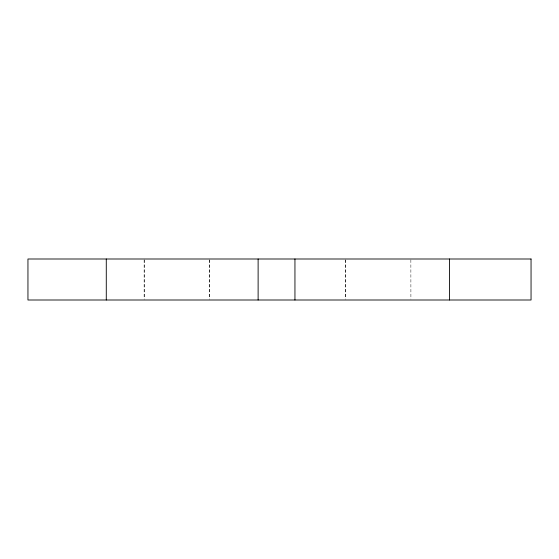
<?xml version="1.0" encoding="UTF-8"?>
<svg xmlns="http://www.w3.org/2000/svg" width="559" height="559" viewBox="0 0 559 559"><rect width="100%" height="100%" fill="white"/><g stroke="black" fill="none" stroke-linecap="round" stroke-linejoin="round"><path stroke-width="0.42" stroke-dasharray="2.79 2.1" d="M410.865 259.872L410.907 299.128M345.602 259.872L345.602 299.128M345.322 259.872L345.322 299.128M209.716 259.872L209.716 299.128M209.485 259.872L209.485 299.128M144.32 259.872L144.32 299.128M144.117 259.872L144.117 299.128"/><path stroke-width="0.84" d="M449.513 258.999L449.513 300.001M294.949 258.999L294.949 300.001M258.118 258.999L258.118 300.001M106.28 258.999L106.28 300.001M531.05 258.999L27.95 258.999L27.95 300.001L531.05 300.001L531.05 258.999"/></g></svg>
